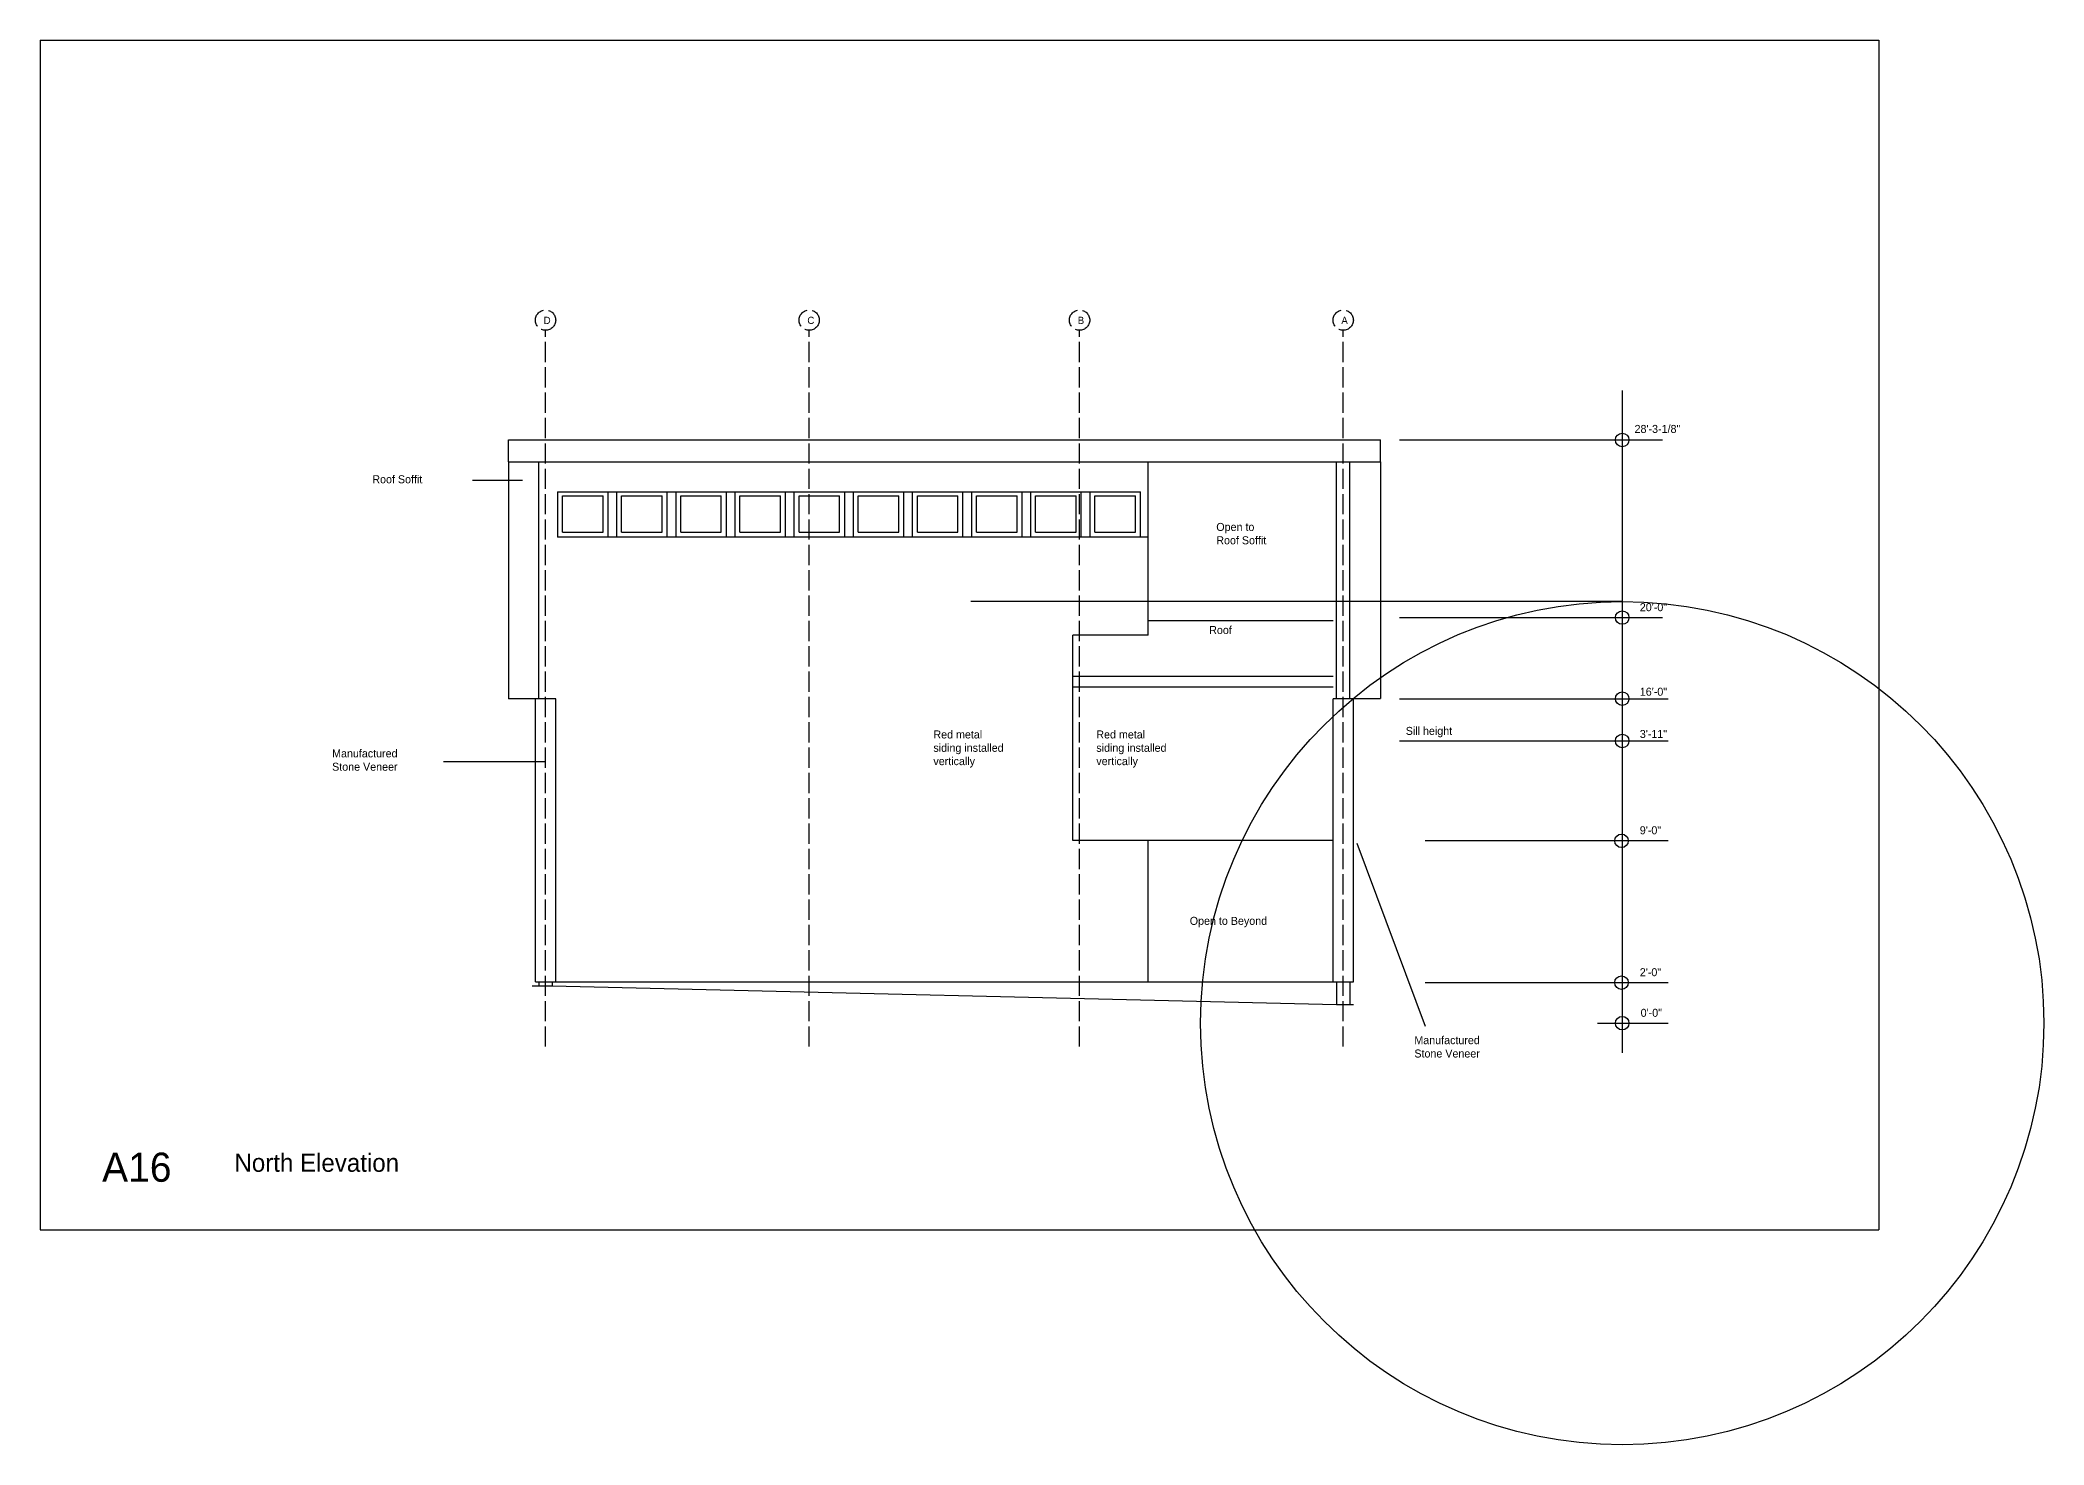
# Model space of a CAD drawing. Header units: inches. Extents: x -173 to 6949, y -1195 to 3486.
# Drawn here: x 5763 to 6949, y -1195 to -363 of the extents above; entities that cross this region are included whole.
import ezdxf

# ---------------------------------------------------------------- set-up
doc = ezdxf.new("R2010")
doc.units = ezdxf.units.IN
doc.header["$MEASUREMENT"] = 0
doc.linetypes.add('ACAD_ISO02W100', pattern=[15, 12, -3])
for name, color, linetype in [('const', 7, 'Continuous'), ('e1', 7, 'Continuous'), ('e2', 251, 'Continuous'), ('grid', 252, 'ACAD_ISO02W100'), ('walls', 7, 'Continuous')]:
    doc.layers.add(name, color=color, linetype=linetype)

msp = doc.modelspace()

# ---------------------------------------------------------------- linework, layer by layer
for p, q in [((5763.3, -363.4), (5763.3, -1067.4)), ((5763.3, -363.4), (6851.3, -363.4)), ((6851.3, -363.4), (6851.3, -1067.4)), ((5763.3, -1067.4), (6851.3, -1067.4))]:
    msp.add_line(p, q)
at = {"layer": 'e1'}
for p, q in [((6040.4, -612.9), (6556.4, -612.9)), ((6418.9, -715.5), (6418.9, -612.9)), ((6048.7, -624), (6019.2, -624)), ((6528.4, -707.1), (6418.9, -707.1)), ((6374.4, -837.1), (6374.4, -715.5)), ((6418.9, -715.5), (6374.4, -715.5)), ((6528.4, -739.9), (6374.4, -739.9)), ((6528.4, -746.3), (6374.4, -746.3)), ((6528.4, -837.1), (6374.4, -837.1)), ((6418.9, -920.6), (6418.9, -837.1)), ((6066.4, -920.6), (6540.4, -920.6))]:
    msp.add_line(p, q, dxfattribs=at)
at = {"layer": 'e2'}
for p, q in [((6699.5, -570.8), (6699.5, -962.6)), ((6567.7, -600), (6723.4, -600)), ((6040.4, -612.9), (6040.4, -753.1)), ((6556.4, -612.9), (6556.4, -752.9)), ((6069.4, -630.6), (6069.4, -657.6)), ((6069.4, -630.6), (6414.4, -630.6)), ((6072.4, -654.6), (6072.4, -633)), ((6072.4, -633), (6096.4, -633)), ((6096.4, -654.6), (6096.4, -633)), ((6099.4, -657.6), (6099.4, -630.6)), ((6104.4, -630.6), (6104.4, -657.6)), ((6107.4, -654.6), (6107.4, -633)), ((6107.4, -633), (6131.4, -633)), ((6131.4, -654.6), (6131.4, -633)), ((6134.4, -657.6), (6134.4, -630.6)), ((6139.4, -630.6), (6139.4, -657.6)), ((6142.4, -654.6), (6142.4, -633)), ((6142.4, -633), (6166.4, -633)), ((6166.4, -654.6), (6166.4, -633)), ((6169.4, -657.6), (6169.4, -630.6)), ((6174.4, -630.6), (6174.4, -657.6)), ((6177.4, -654.6), (6177.4, -633)), ((6177.4, -633), (6201.4, -633)), ((6201.4, -654.6), (6201.4, -633)), ((6204.4, -657.6), (6204.4, -630.6)), ((6209.4, -630.6), (6209.4, -657.6)), ((6212.4, -654.6), (6212.4, -633)), ((6212.4, -633), (6236.4, -633)), ((6236.4, -654.6), (6236.4, -633)), ((6239.4, -657.6), (6239.4, -630.6)), ((6244.4, -630.6), (6244.4, -657.6)), ((6247.4, -654.6), (6247.4, -633)), ((6247.4, -633), (6271.4, -633)), ((6271.4, -654.6), (6271.4, -633)), ((6274.4, -657.6), (6274.4, -630.6)), ((6279.4, -630.6), (6279.4, -657.6)), ((6282.4, -654.6), (6282.4, -633)), ((6282.4, -633), (6306.4, -633)), ((6306.4, -654.6), (6306.4, -633)), ((6309.4, -657.6), (6309.4, -630.6)), ((6314.4, -630.6), (6314.4, -657.6)), ((6317.4, -654.6), (6317.4, -633)), ((6317.4, -633), (6341.4, -633)), ((6341.4, -654.6), (6341.4, -633)), ((6344.4, -657.6), (6344.4, -630.6)), ((6349.4, -630.6), (6349.4, -657.6)), ((6352.4, -654.6), (6352.4, -633)), ((6352.4, -633), (6376.4, -633)), ((6376.4, -654.6), (6376.4, -633)), ((6379.4, -657.6), (6379.4, -630.6)), ((6384.4, -630.6), (6384.4, -657.6)), ((6387.4, -654.6), (6387.4, -633)), ((6387.4, -633), (6411.4, -633)), ((6411.4, -654.6), (6411.4, -633)), ((6414.4, -657.6), (6414.4, -630.6)), ((6418.9, -657.6), (6069.4, -657.6)), ((6072.4, -654.6), (6096.4, -654.6)), ((6107.4, -654.6), (6131.4, -654.6)), ((6142.4, -654.6), (6166.4, -654.6)), ((6177.4, -654.6), (6201.4, -654.6)), ((6212.4, -654.6), (6236.4, -654.6)), ((6247.4, -654.6), (6271.4, -654.6)), ((6282.4, -654.6), (6306.4, -654.6)), ((6317.4, -654.6), (6341.4, -654.6)), ((6352.4, -654.6), (6376.4, -654.6)), ((6387.4, -654.6), (6411.4, -654.6)), ((6699.5, -695.6), (6314.1, -695.6)), ((6567.7, -705.1), (6723.4, -705.1)), ((6056.4, -753.1), (6040.4, -753.1)), ((6540.4, -752.9), (6556.4, -752.9)), ((6567.7, -753.1), (6726.7, -753.1)), ((6567.7, -778.1), (6726.7, -778.1)), ((6002.1, -790.2), (6062.4, -790.2)), ((6542.4, -838.5), (6582.9, -946.8)), ((6582.9, -837.1), (6726.7, -837.1)), ((6582.9, -921.1), (6726.7, -921.1)), ((6684.8, -945.1), (6726.7, -945.1))]:
    msp.add_line(p, q, dxfattribs=at)
for centre, radius in [((6699.5, -600), 4), ((6699.5, -945.1), 249.5), ((6699.5, -705.1), 4), ((6699.5, -753.1), 4), ((6699.5, -778.1), 4), ((6699.1, -837.2), 4), ((6699.1, -921.1), 4), ((6699.5, -945.1), 4)]:
    msp.add_circle(centre, radius, dxfattribs=at)
at = {"layer": 'grid'}
for p, q in [((6062.4, -959), (6062.4, -535.1)), ((6218.4, -959), (6218.4, -535.1)), ((6378.4, -959), (6378.4, -535.1)), ((6534.4, -959), (6534.4, -535.1))]:
    msp.add_line(p, q, dxfattribs=at)
for centre in [(6062.4, -529.1), (6218.4, -529.1), (6378.4, -529.1), (6534.4, -529.1)]:
    msp.add_circle(centre, 6, dxfattribs=at)
at = {"layer": 'walls'}
for p, q in [((6040.4, -600), (6556.4, -600)), ((6040.4, -612.9), (6040.4, -600)), ((6556.4, -612.9), (6556.4, -600)), ((6058.4, -753.1), (6058.4, -612.9)), ((6530.4, -753.1), (6530.4, -612.9)), ((6538.4, -753.1), (6538.4, -612.9)), ((6056.4, -920.6), (6056.4, -753.1)), ((6068.4, -753.1), (6056.4, -753.1)), ((6068.4, -920.6), (6068.4, -753.1)), ((6528.4, -920.6), (6528.4, -753.1)), ((6540.4, -753.1), (6528.4, -753.1)), ((6540.4, -920.6), (6540.4, -753.1)), ((6054.4, -923.1), (6066.4, -923.1)), ((6056.4, -920.6), (6066.4, -920.6)), ((6058.4, -920.6), (6058.4, -923.1)), ((6066.4, -920.6), (6066.4, -923.1)), ((6066.4, -923.1), (6530.4, -934.1)), ((6530.4, -920.6), (6530.4, -934.1)), ((6530.4, -920.6), (6538.4, -920.6)), ((6538.4, -920.6), (6538.4, -934.1)), ((6530.4, -934.1), (6540.4, -934.1))]:
    msp.add_line(p, q, dxfattribs=at)

# ---------------------------------------------------------------- texts
at = {"layer": 'const', "attachment_point": 1}
for s, insert, char_height, width in [('D', (6061.3, -527.1), 4.26, 1625.197), ('C', (6217.3, -527.1), 4.26, 1625.197), ('B', (6377.3, -527.1), 4.26, 1625.197), ('A', (6533.3, -527.1), 4.26, 1625.197), ('28\'-3-1/8"', (6706.8, -591.1), 4.74, 1805.775), ('\\PRoof Soffit', (5959.9, -613), 4.736, 1805.775), ('Open to^JRoof Soffit', (6459.3, -649.1), 4.736, 1805.775), ('20\'-0"', (6709.9, -696.6), 4.74, 1805.775), ('Roof', (6455.1, -710.1), 4.74, 1805.775), ('16\'-0"', (6709.9, -746.6), 4.74, 1805.775), ('\\PSill height', (6571.4, -761.9), 4.736, 1805.775), ('Red metal^Jsiding installed^Jvertically', (6291.9, -771.9), 4.736, 1805.775), ('Red metal^Jsiding installed^Jvertically', (6388.3, -771.9), 4.736, 1805.775), ('3\'-11"', (6709.9, -771.6), 4.74, 1805.775), ('Manufactured^JStone Veneer', (5936.1, -783.1), 4.736, 1805.775), ('9\'-0"', (6709.9, -828.6), 4.74, 1805.775), ('Open to Beyond', (6443.6, -882.2), 4.736, 1805.775), ('2\'-0"', (6709.9, -912.6), 4.74, 1805.775), ('0\'-0"', (6710.4, -936.6), 4.74, 1805.775), ('Manufactured^JStone Veneer', (6576.5, -952.8), 4.736, 1805.775), ('A16', (5800, -1021.7), 17.26, 6582.049), ('North Elevation', (5878.3, -1022.4), 10.656, 4062.993)]:
    msp.add_mtext(s, dxfattribs=dict(at, insert=insert, char_height=char_height, width=width))

doc.saveas('drawing.dxf')
